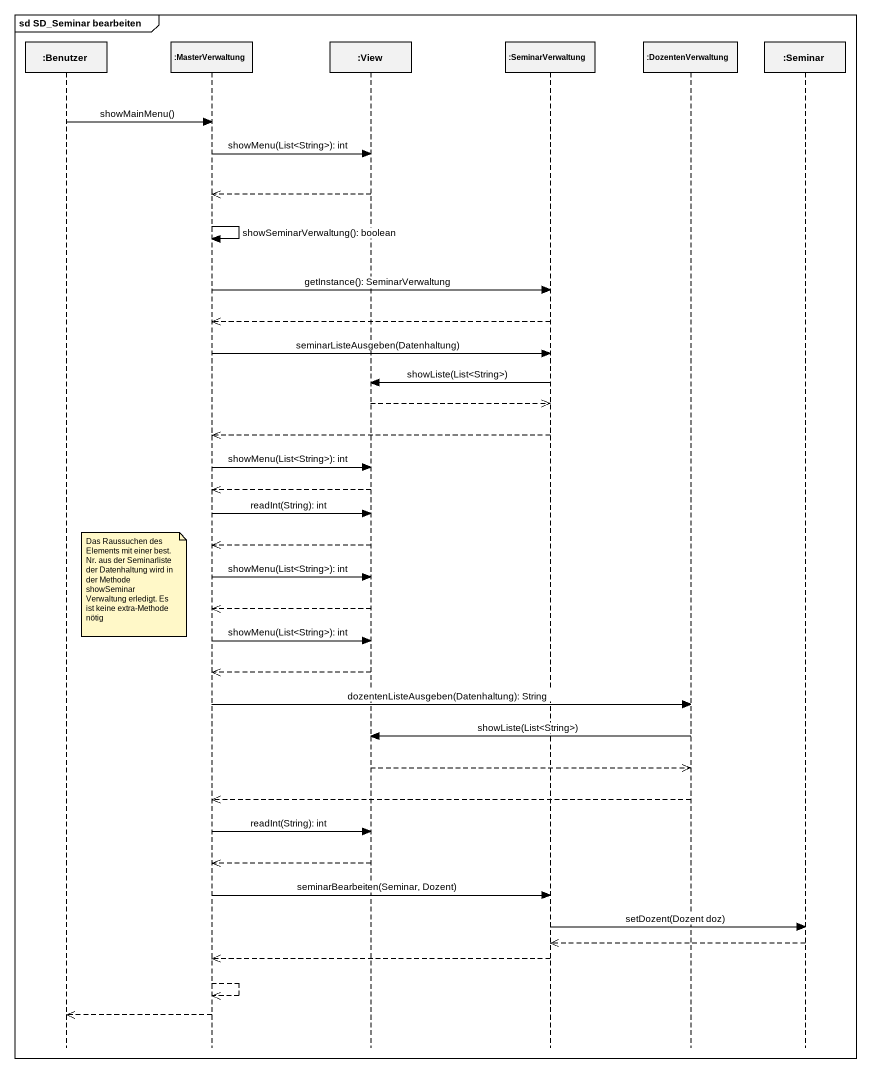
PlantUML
@startuml
mainframe sd SD_Seminar bearbeiten
hide footbox
participant ":Benutzer" as Benutzer
participant ":MasterVerwaltung" as MasterVerwaltung
participant ":View" as View
participant ":SeminarVerwaltung" as SeminarVerwaltung
participant ":DozentenVerwaltung" as DozentenVerwaltung
participant ":Seminar" as Seminar

Benutzer -> MasterVerwaltung : showMainMenu()
MasterVerwaltung -> View : showMenu(List<String>): int
View -->> MasterVerwaltung
MasterVerwaltung -> MasterVerwaltung : showSeminarVerwaltung(): boolean
MasterVerwaltung -> SeminarVerwaltung : getInstance(): SeminarVerwaltung
SeminarVerwaltung -->> MasterVerwaltung
MasterVerwaltung -> SeminarVerwaltung : seminarListeAusgeben(Datenhaltung)
SeminarVerwaltung -> View : showListe(List<String>)
View -->> SeminarVerwaltung
SeminarVerwaltung -->> MasterVerwaltung
MasterVerwaltung -> View : showMenu(List<String>): int
View -->> MasterVerwaltung
MasterVerwaltung -> View : readInt(String): int
View -->> MasterVerwaltung
MasterVerwaltung -> View : showMenu(List<String>): int
note right of Benutzer : Das Raussuchen des Elements mit einer best. Nr. aus der Seminarliste der Datenhaltung wird in der Methode showSeminarVerwaltung erledigt. Es ist keine extra-Methode nötig
View -->> MasterVerwaltung
MasterVerwaltung -> View : showMenu(List<String>): int
View -->> MasterVerwaltung
MasterVerwaltung -> DozentenVerwaltung : dozentenListeAusgeben(Datenhaltung): String
DozentenVerwaltung -> View : showListe(List<String>)
View -->> DozentenVerwaltung
DozentenVerwaltung -->> MasterVerwaltung
MasterVerwaltung -> View : readInt(String): int
View -->> MasterVerwaltung
MasterVerwaltung -> SeminarVerwaltung : seminarBearbeiten(Seminar, Dozent)
SeminarVerwaltung -> Seminar : setDozent(Dozent doz)
Seminar -->> SeminarVerwaltung
SeminarVerwaltung -->> MasterVerwaltung
MasterVerwaltung -->> MasterVerwaltung
MasterVerwaltung -->> Benutzer
@enduml
